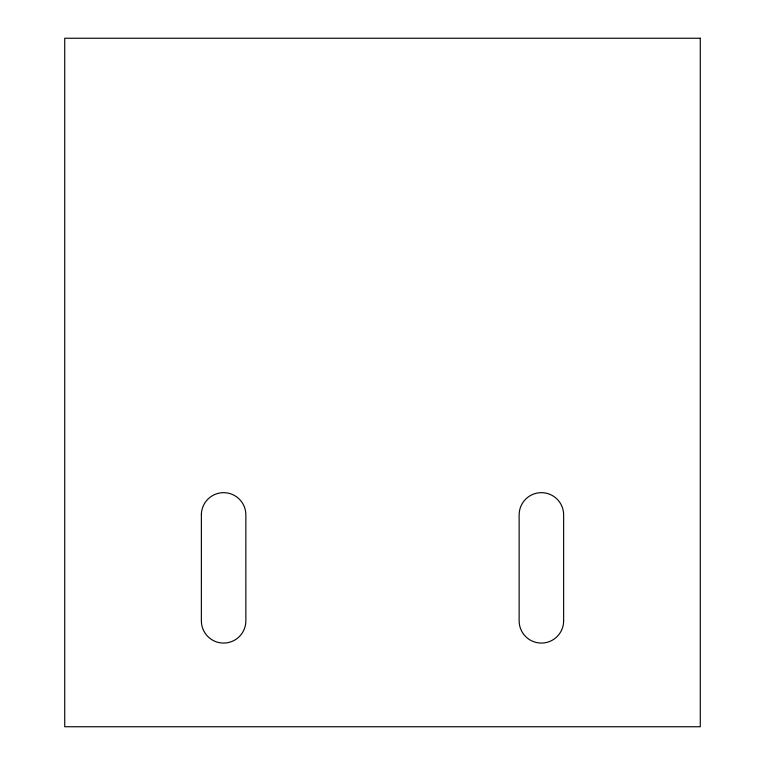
<?xml version="1.0" encoding="UTF-8"?>
<svg xmlns="http://www.w3.org/2000/svg" width="765" height="765" viewBox="0 0 765 765"><rect width="100%" height="100%" fill="white"/><g stroke="black" fill="none" stroke-linecap="round" stroke-linejoin="round"><path stroke-width="1.15" d="M201.377 514.338L201.367 620.826A22.242 22.242 0 0 0 223.619 643.069A22.242 22.242 0 0 0 245.861 620.826L245.852 515.467A22.242 22.242 0 0 0 224.183 492.67A22.242 22.242 0 0 0 201.377 514.338M700.271 38.25L64.729 38.25L64.729 726.75L700.271 726.75L700.271 38.25M563.633 620.826L563.633 514.902A22.242 22.242 0 0 0 541.381 492.66A22.242 22.242 0 0 0 519.139 514.902L519.139 620.826A22.242 22.242 0 0 0 541.381 643.069A22.242 22.242 0 0 0 563.633 620.826"/></g></svg>
